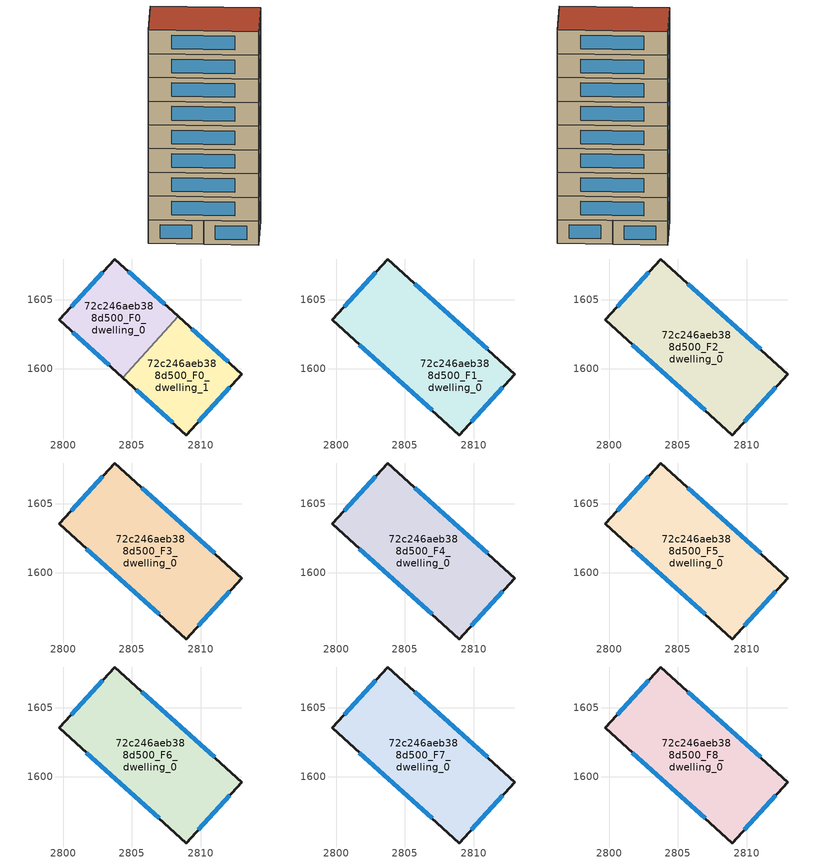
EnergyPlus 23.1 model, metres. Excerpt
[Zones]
72c246aeb388d500_F0_dwelling_0
 floor ground (EU_floor_Construction): 2808.36,1603.79 2804.34,1599.36 2799.72,1603.54 2803.76,1607.96 z0
 wall outside (EU_wall_Construction): 2808.36,1603.79 2803.76,1607.96 2799.72,1603.54 2804.34,1599.36 z0:3
 wall to 72c246aeb388d500_F0_dwelling_1 (EU_wall_Construction): 2804.34,1599.36 2808.36,1603.79 z0:3
 window (EU_Window_Construction): 2800.71,1602.65 2803.35,1600.25 / 2802.89,1607.02 2800.58,1604.49 / 2807.38,1604.69 2804.74,1607.07 z0.64:2.36
72c246aeb388d500_F0_dwelling_1
 floor ground (EU_floor_Construction): 2812.99,1599.6 2808.95,1595.18 2804.34,1599.36 2808.36,1603.79 z0
 wall outside (EU_wall_Construction): 2804.34,1599.36 2808.95,1595.18 2812.99,1599.6 2808.36,1603.79 z0:3
 window (EU_Window_Construction): 2805.33,1598.46 2807.96,1596.08 / 2812,1600.5 2809.35,1602.9 / 2809.81,1596.13 2812.12,1598.66 z0.64:2.36
72c246aeb388d500_F1_dwelling_0
 floor to 72c246aeb388d500_F0_dwelling_0 (EU_floor_Construction): 2808.36,1603.79 2804.34,1599.36 2799.72,1603.54 2803.76,1607.96 z3
 floor to 72c246aeb388d500_F0_dwelling_1 (EU_floor_Construction): 2812.99,1599.6 2808.95,1595.18 2804.34,1599.36 2808.36,1603.79 z3
 wall outside (EU_wall_Construction): 2812.99,1599.6 2803.76,1607.96 2799.72,1603.54 2808.95,1595.18 2812.99,1599.6 z3:6
 window (EU_Window_Construction): 2811.01,1601.39 2805.74,1606.17 / 2809.81,1596.13 2812.12,1598.66 / 2801.69,1601.75 2806.97,1596.97 / 2802.89,1607.02 2800.58,1604.49 z3.64:5.36
72c246aeb388d500_F2_dwelling_0
 floor to 72c246aeb388d500_F1_dwelling_0 (EU_floor_Construction): 2812.99,1599.6 2808.95,1595.18 2799.72,1603.54 2803.76,1607.96 z6
 wall outside (EU_wall_Construction): 2812.99,1599.6 2803.76,1607.96 2799.72,1603.54 2808.95,1595.18 2812.99,1599.6 z6:9
 window (EU_Window_Construction): 2811.01,1601.39 2805.74,1606.17 / 2809.81,1596.13 2812.12,1598.66 / 2801.69,1601.75 2806.97,1596.97 / 2802.89,1607.02 2800.58,1604.49 z6.64:8.36
72c246aeb388d500_F3_dwelling_0
 floor to 72c246aeb388d500_F2_dwelling_0 (EU_floor_Construction): 2812.99,1599.6 2808.95,1595.18 2799.72,1603.54 2803.76,1607.96 z9
 wall outside (EU_wall_Construction): 2812.99,1599.6 2803.76,1607.96 2799.72,1603.54 2808.95,1595.18 2812.99,1599.6 z9:12
 window (EU_Window_Construction): 2811.01,1601.39 2805.74,1606.17 / 2809.81,1596.13 2812.12,1598.66 / 2801.69,1601.75 2806.97,1596.97 / 2802.89,1607.02 2800.58,1604.49 z9.64:11.36
72c246aeb388d500_F4_dwelling_0
 floor to 72c246aeb388d500_F3_dwelling_0 (EU_floor_Construction): 2812.99,1599.6 2808.95,1595.18 2799.72,1603.54 2803.76,1607.96 z12
 wall outside (EU_wall_Construction): 2812.99,1599.6 2803.76,1607.96 2799.72,1603.54 2808.95,1595.18 2812.99,1599.6 z12:15
 window (EU_Window_Construction): 2811.01,1601.39 2805.74,1606.17 / 2809.81,1596.13 2812.12,1598.66 / 2801.69,1601.75 2806.97,1596.97 / 2802.89,1607.02 2800.58,1604.49 z12.64:14.36
72c246aeb388d500_F5_dwelling_0
 floor to 72c246aeb388d500_F4_dwelling_0 (EU_floor_Construction): 2812.99,1599.6 2808.95,1595.18 2799.72,1603.54 2803.76,1607.96 z15
 wall outside (EU_wall_Construction): 2812.99,1599.6 2803.76,1607.96 2799.72,1603.54 2808.95,1595.18 2812.99,1599.6 z15:18
 window (EU_Window_Construction): 2811.01,1601.39 2805.74,1606.17 / 2809.81,1596.13 2812.12,1598.66 / 2801.69,1601.75 2806.97,1596.97 / 2802.89,1607.02 2800.58,1604.49 z15.64:17.36
72c246aeb388d500_F6_dwelling_0
 floor to 72c246aeb388d500_F5_dwelling_0 (EU_floor_Construction): 2812.99,1599.6 2808.95,1595.18 2799.72,1603.54 2803.76,1607.96 z18
 wall outside (EU_wall_Construction): 2812.99,1599.6 2803.76,1607.96 2799.72,1603.54 2808.95,1595.18 2812.99,1599.6 z18:21
 window (EU_Window_Construction): 2811.01,1601.39 2805.74,1606.17 / 2809.81,1596.13 2812.12,1598.66 / 2801.69,1601.75 2806.97,1596.97 / 2802.89,1607.02 2800.58,1604.49 z18.64:20.36
72c246aeb388d500_F7_dwelling_0
 floor to 72c246aeb388d500_F6_dwelling_0 (EU_floor_Construction): 2812.99,1599.6 2808.95,1595.18 2799.72,1603.54 2803.76,1607.96 z21
 wall outside (EU_wall_Construction): 2812.99,1599.6 2803.76,1607.96 2799.72,1603.54 2808.95,1595.18 2812.99,1599.6 z21:24
 window (EU_Window_Construction): 2811.01,1601.39 2805.74,1606.17 / 2809.81,1596.13 2812.12,1598.66 / 2801.69,1601.75 2806.97,1596.97 / 2802.89,1607.02 2800.58,1604.49 z21.64:23.36
72c246aeb388d500_F8_dwelling_0
 floor to 72c246aeb388d500_F7_dwelling_0 (EU_floor_Construction): 2812.99,1599.6 2808.95,1595.18 2799.72,1603.54 2803.76,1607.96 z24
 wall outside (EU_wall_Construction): 2812.99,1599.6 2803.76,1607.96 2799.72,1603.54 2808.95,1595.18 2812.99,1599.6 z24:27
 window (EU_Window_Construction): 2811.01,1601.39 2805.74,1606.17 / 2809.81,1596.13 2812.12,1598.66 / 2801.69,1601.75 2806.97,1596.97 / 2802.89,1607.02 2800.58,1604.49 z24.64:26.36
 roof outside (EU_roof_Construction): 2808.95,1595.18 2812.99,1599.6 2803.76,1607.96 2799.72,1603.54 z27
[Building]
EU S2 Campaign: North Axis=0; Terrain=City; Solar Distribution=FullExterior
[Site:Location]
Yerevan-Zvartnots.Intl.AP: Latitude=40.15; Longitude=44.383; Time Zone=4; Elevation=854
[SizingPeriod:WeatherFileDays]
AnnualSizingPeriod: Begin Month=1; Begin Day of Month=1; End Month=12; End Day of Month=31; Day of Week for Start Day=Monday; Use Weather File Daylight Saving Period=No; Use Weather File Rain and Snow Indicators=No
[MATERIAL]
EU_InternalMass_Material: Roughness=MediumRough; Thickness=0.1; Conductivity=1; Density=1800; Specific Heat=900; Thermal Absorptance=0.9; Solar Absorptance=0.7; Visible Absorptance=0.7
[MATERIAL:NOMASS] Roughness=MediumRough; Thermal Absorptance=0.9; Solar Absorptance=0.7; Visible Absorptance=0.7
Name | Thermal Resistance
EU_wall_NoMass | 1.05043
EU_roof_NoMass | 1.45357
EU_floor_NoMass | 0.478065
[WINDOWMATERIAL:SIMPLEGLAZINGSYSTEM]
EU_Window_SimpleGlazing: UFactor=2.5566; Solar Heat Gain Coefficient=0.75; Visible Transmittance=0.75
[CONSTRUCTION]
EU_wall_Construction: EU_wall_NoMass
EU_roof_Construction: EU_roof_NoMass
EU_floor_Construction: EU_floor_NoMass
EU_Window_Construction: EU_Window_SimpleGlazing
EU_InternalMass_Construction: EU_InternalMass_Material
[ZONE] Type=1; Multiplier=1; Ceiling Height=autocalculate; Floor Area=autocalculate; Part of Total Floor Area=Yes
Name | Volume
72c246aeb388d500_F0_dwelling_0 | 111.87
72c246aeb388d500_F1_dwelling_0 | 223.744
72c246aeb388d500_F2_dwelling_0; 72c246aeb388d500_F3_dwelling_0; 72c246aeb388d500_F4_dwelling_0; 72c246aeb388d500_F5_dwelling_0; 72c246aeb388d500_F6_dwelling_0; 72c246aeb388d500_F7_dwelling_0; 72c246aeb388d500_F8_dwelling_0 | 223.751
72c246aeb388d500_F0_dwelling_1 | 111.881
[INTERNALMASS] Construction=EU_InternalMass_Construction
Name | Zone or ZoneList | Surface Area
72c246aeb388d500_F0_dwelling_0_EU_InternalMass | 72c246aeb388d500_F0_dwelling_0 | 37.2909
72c246aeb388d500_F0_dwelling_1_EU_InternalMass | 72c246aeb388d500_F0_dwelling_1 | 37.2928
72c246aeb388d500_F1_dwelling_0_EU_InternalMass | 72c246aeb388d500_F1_dwelling_0 | 74.5838
72c246aeb388d500_F2_dwelling_0_EU_InternalMass | 72c246aeb388d500_F2_dwelling_0 | 74.5838
72c246aeb388d500_F3_dwelling_0_EU_InternalMass | 72c246aeb388d500_F3_dwelling_0 | 74.5838
72c246aeb388d500_F4_dwelling_0_EU_InternalMass | 72c246aeb388d500_F4_dwelling_0 | 74.5838
72c246aeb388d500_F5_dwelling_0_EU_InternalMass | 72c246aeb388d500_F5_dwelling_0 | 74.5838
72c246aeb388d500_F6_dwelling_0_EU_InternalMass | 72c246aeb388d500_F6_dwelling_0 | 74.5838
72c246aeb388d500_F7_dwelling_0_EU_InternalMass | 72c246aeb388d500_F7_dwelling_0 | 74.5838
72c246aeb388d500_F8_dwelling_0_EU_InternalMass | 72c246aeb388d500_F8_dwelling_0 | 74.5838
[OTHEREQUIPMENT] Fuel Type=Electricity; Design Level Calculation Method=Watts/Area; Power per Zone Floor Area=1; Fraction Latent=0; Fraction Radiant=0; Fraction Lost=0; Carbon Dioxide Generation Rate=0; EndUse Subcategory=EU_Step8_InternalGains
Name | Zone or ZoneList or Space or SpaceList | Schedule
EU_Step8_InternalGain_72c246aeb388d500_F0_dwelling_0_f000 | 72c246aeb388d500_F0_dwelling_0 | EU_Step8_GainSchedule_72c246aeb388d500_F0_dwelling_0_f000
EU_Step8_InternalGain_72c246aeb388d500_F0_dwelling_1_f000 | 72c246aeb388d500_F0_dwelling_1 | EU_Step8_GainSchedule_72c246aeb388d500_F0_dwelling_1_f000
EU_Step8_InternalGain_72c246aeb388d500_F1_dwelling_0_f000 | 72c246aeb388d500_F1_dwelling_0 | EU_Step8_GainSchedule_72c246aeb388d500_F1_dwelling_0_f000
EU_Step8_InternalGain_72c246aeb388d500_F2_dwelling_0_f000 | 72c246aeb388d500_F2_dwelling_0 | EU_Step8_GainSchedule_72c246aeb388d500_F2_dwelling_0_f000
EU_Step8_InternalGain_72c246aeb388d500_F3_dwelling_0_f000 | 72c246aeb388d500_F3_dwelling_0 | EU_Step8_GainSchedule_72c246aeb388d500_F3_dwelling_0_f000
EU_Step8_InternalGain_72c246aeb388d500_F4_dwelling_0_f000 | 72c246aeb388d500_F4_dwelling_0 | EU_Step8_GainSchedule_72c246aeb388d500_F4_dwelling_0_f000
EU_Step8_InternalGain_72c246aeb388d500_F5_dwelling_0_f000 | 72c246aeb388d500_F5_dwelling_0 | EU_Step8_GainSchedule_72c246aeb388d500_F5_dwelling_0_f000
EU_Step8_InternalGain_72c246aeb388d500_F6_dwelling_0_f000 | 72c246aeb388d500_F6_dwelling_0 | EU_Step8_GainSchedule_72c246aeb388d500_F6_dwelling_0_f000
EU_Step8_InternalGain_72c246aeb388d500_F7_dwelling_0_f000 | 72c246aeb388d500_F7_dwelling_0 | EU_Step8_GainSchedule_72c246aeb388d500_F7_dwelling_0_f000
EU_Step8_InternalGain_72c246aeb388d500_F8_dwelling_0_f000 | 72c246aeb388d500_F8_dwelling_0 | EU_Step8_GainSchedule_72c246aeb388d500_F8_dwelling_0_f000
[ZONEVENTILATION:DESIGNFLOWRATE] Schedule=EU_AlwaysOn; Design Flow Rate Calculation Method=AirChanges/Hour; Air Changes per Hour=0.557805; Ventilation Type=Natural; Fan Pressure Rise=0; Fan Total Efficiency=1; Constant Term Coefficient=1; Temperature Term Coefficient=0; Velocity Term Coefficient=0; Velocity Squared Term Coefficient=0; Minimum Indoor Temperature=-100; Maximum Indoor Temperature=100; Delta Temperature=-100; Minimum Outdoor Temperature=-100; Maximum Outdoor Temperature=100; Maximum Wind Speed=40
Name | Zone or ZoneList or Space or SpaceList
EU_ConstantAir_72c246aeb388d500_F0_dwelling_0 | 72c246aeb388d500_F0_dwelling_0
EU_ConstantAir_72c246aeb388d500_F0_dwelling_1 | 72c246aeb388d500_F0_dwelling_1
EU_ConstantAir_72c246aeb388d500_F1_dwelling_0 | 72c246aeb388d500_F1_dwelling_0
EU_ConstantAir_72c246aeb388d500_F2_dwelling_0 | 72c246aeb388d500_F2_dwelling_0
EU_ConstantAir_72c246aeb388d500_F3_dwelling_0 | 72c246aeb388d500_F3_dwelling_0
EU_ConstantAir_72c246aeb388d500_F4_dwelling_0 | 72c246aeb388d500_F4_dwelling_0
EU_ConstantAir_72c246aeb388d500_F5_dwelling_0 | 72c246aeb388d500_F5_dwelling_0
EU_ConstantAir_72c246aeb388d500_F6_dwelling_0 | 72c246aeb388d500_F6_dwelling_0
EU_ConstantAir_72c246aeb388d500_F7_dwelling_0 | 72c246aeb388d500_F7_dwelling_0
EU_ConstantAir_72c246aeb388d500_F8_dwelling_0 | 72c246aeb388d500_F8_dwelling_0
[HVACTEMPLATE:THERMOSTAT] Constant Heating Setpoint=20; Constant Cooling Setpoint=50
EU_HeatOnly_72c246aeb388d500_F0_dwelling_0; EU_HeatOnly_72c246aeb388d500_F0_dwelling_1; EU_HeatOnly_72c246aeb388d500_F1_dwelling_0; EU_HeatOnly_72c246aeb388d500_F2_dwelling_0; EU_HeatOnly_72c246aeb388d500_F3_dwelling_0; EU_HeatOnly_72c246aeb388d500_F4_dwelling_0; EU_HeatOnly_72c246aeb388d500_F5_dwelling_0; EU_HeatOnly_72c246aeb388d500_F6_dwelling_0; EU_HeatOnly_72c246aeb388d500_F7_dwelling_0; EU_HeatOnly_72c246aeb388d500_F8_dwelling_0
[HVACTEMPLATE:ZONE:IDEALLOADSAIRSYSTEM] System Availability Schedule=EU_AlwaysOn; Maximum Heating Supply Air Temperature=50; Minimum Cooling Supply Air Temperature=13; Maximum Heating Supply Air Humidity Ratio=0.0156; Minimum Cooling Supply Air Humidity Ratio=0.0077; Heating Limit=NoLimit; Cooling Limit=NoLimit; Heating Availability Schedule=EU_AlwaysOn; Cooling Availability Schedule=EU_CoolingOff; Dehumidification Control Type=ConstantSensibleHeatRatio; Cooling Sensible Heat Ratio=0.7; Dehumidification Setpoint=60; Humidification Control Type=None; Humidification Setpoint=30; Outdoor Air Method=None; Outdoor Air Flow Rate per Person=0.00944; Outdoor Air Flow Rate per Zone Floor Area=0; Outdoor Air Flow Rate per Zone=0; Demand Controlled Ventilation Type=None; Outdoor Air Economizer Type=NoEconomizer; Heat Recovery Type=None; Sensible Heat Recovery Effectiveness=0.7; Latent Heat Recovery Effectiveness=0.65
Name | Template Thermostat
72c246aeb388d500_F0_dwelling_0 | EU_HeatOnly_72c246aeb388d500_F0_dwelling_0
72c246aeb388d500_F0_dwelling_1 | EU_HeatOnly_72c246aeb388d500_F0_dwelling_1
72c246aeb388d500_F1_dwelling_0 | EU_HeatOnly_72c246aeb388d500_F1_dwelling_0
72c246aeb388d500_F2_dwelling_0 | EU_HeatOnly_72c246aeb388d500_F2_dwelling_0
72c246aeb388d500_F3_dwelling_0 | EU_HeatOnly_72c246aeb388d500_F3_dwelling_0
72c246aeb388d500_F4_dwelling_0 | EU_HeatOnly_72c246aeb388d500_F4_dwelling_0
72c246aeb388d500_F5_dwelling_0 | EU_HeatOnly_72c246aeb388d500_F5_dwelling_0
72c246aeb388d500_F6_dwelling_0 | EU_HeatOnly_72c246aeb388d500_F6_dwelling_0
72c246aeb388d500_F7_dwelling_0 | EU_HeatOnly_72c246aeb388d500_F7_dwelling_0
72c246aeb388d500_F8_dwelling_0 | EU_HeatOnly_72c246aeb388d500_F8_dwelling_0
[SIZING:ZONE] Zone Cooling Design Supply Air Temperature Input Method=SupplyAirTemperature; Zone Cooling Design Supply Air Temperature=13; Zone Heating Design Supply Air Temperature Input Method=SupplyAirTemperature; Zone Heating Design Supply Air Temperature=50; Zone Cooling Design Supply Air Humidity Ratio=0.008; Zone Heating Design Supply Air Humidity Ratio=0.008; Cooling Design Air Flow Method=DesignDay; Cooling Design Air Flow Rate=0; Cooling Minimum Air Flow per Zone Floor Area=0.000762; Cooling Minimum Air Flow=0; Cooling Minimum Air Flow Fraction=0.2; Heating Design Air Flow Method=DesignDay; Heating Design Air Flow Rate=0; Heating Maximum Air Flow per Zone Floor Area=0.002032; Heating Maximum Air Flow=0.141576; Heating Maximum Air Flow Fraction=0.3; Account for Dedicated Outdoor Air System=No; Dedicated Outdoor Air System Control Strategy=NeutralSupplyAir; Dedicated Outdoor Air Low Setpoint Temperature for Design=autosize; Dedicated Outdoor Air High Setpoint Temperature for Design=autosize; Zone Load Sizing Method=Sensible Load Only No Latent Load; Zone Latent Cooling Design Supply Air Humidity Ratio Input Method=HumidityRatioDifference; Zone Cooling Design Supply Air Humidity Ratio Difference=0.005; Zone Latent Heating Design Supply Air Humidity Ratio Input Method=HumidityRatioDifference; Zone Humidification Design Supply Air Humidity Ratio Difference=0.005
72c246aeb388d500_F0_dwelling_0; 72c246aeb388d500_F0_dwelling_1; 72c246aeb388d500_F1_dwelling_0; 72c246aeb388d500_F2_dwelling_0; 72c246aeb388d500_F3_dwelling_0; 72c246aeb388d500_F4_dwelling_0; 72c246aeb388d500_F5_dwelling_0; 72c246aeb388d500_F6_dwelling_0; 72c246aeb388d500_F7_dwelling_0; 72c246aeb388d500_F8_dwelling_0
[SCHEDULE:CONSTANT]
Name | Hourly Value
EU_AlwaysOn | 1
EU_CoolingOff | 0
[SCHEDULE:FILE] Column Number=1; Rows to Skip at Top=0; Number of Hours of Data=8760; Column Separator=Comma; Interpolate to Timestep=No; Minutes per Item=60; Adjust Schedule for Daylight Savings=Yes
Name | File
EU_Step8_GainSchedule_72c246aeb388d500_F0_dwelling_0_f000 | ../../schedules/72c246aeb388d500/72c246aeb388d500_F0_dwelling_0_f000_gain.csv
EU_Step8_GainSchedule_72c246aeb388d500_F0_dwelling_1_f000 | ../../schedules/72c246aeb388d500/72c246aeb388d500_F0_dwelling_1_f000_gain.csv
EU_Step8_GainSchedule_72c246aeb388d500_F1_dwelling_0_f000 | ../../schedules/72c246aeb388d500/72c246aeb388d500_F1_dwelling_0_f000_gain.csv
EU_Step8_GainSchedule_72c246aeb388d500_F2_dwelling_0_f000 | ../../schedules/72c246aeb388d500/72c246aeb388d500_F2_dwelling_0_f000_gain.csv
EU_Step8_GainSchedule_72c246aeb388d500_F3_dwelling_0_f000 | ../../schedules/72c246aeb388d500/72c246aeb388d500_F3_dwelling_0_f000_gain.csv
EU_Step8_GainSchedule_72c246aeb388d500_F4_dwelling_0_f000 | ../../schedules/72c246aeb388d500/72c246aeb388d500_F4_dwelling_0_f000_gain.csv
EU_Step8_GainSchedule_72c246aeb388d500_F5_dwelling_0_f000 | ../../schedules/72c246aeb388d500/72c246aeb388d500_F5_dwelling_0_f000_gain.csv
EU_Step8_GainSchedule_72c246aeb388d500_F6_dwelling_0_f000 | ../../schedules/72c246aeb388d500/72c246aeb388d500_F6_dwelling_0_f000_gain.csv
EU_Step8_GainSchedule_72c246aeb388d500_F7_dwelling_0_f000 | ../../schedules/72c246aeb388d500/72c246aeb388d500_F7_dwelling_0_f000_gain.csv
EU_Step8_GainSchedule_72c246aeb388d500_F8_dwelling_0_f000 | ../../schedules/72c246aeb388d500/72c246aeb388d500_F8_dwelling_0_f000_gain.csv
